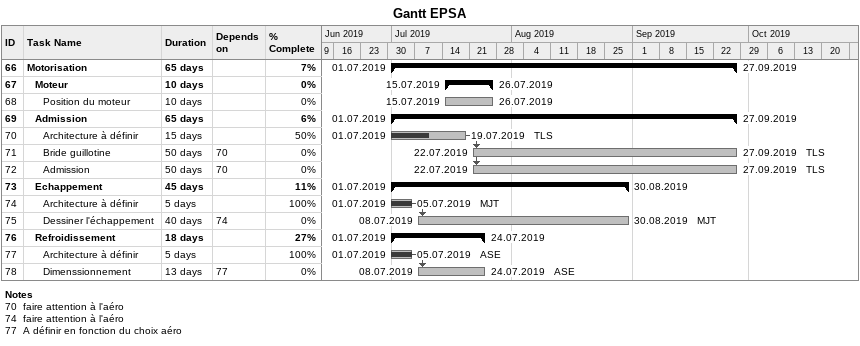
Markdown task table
Gantt EPSA

| ID | Level | Task | Duration | Start | Finish | Predecessors | Resources | % complete |
|---|---|---|---|---|---|---|---|---|
| 66 | 1 | **Motorisation** | 65d | 2019-07-01 | 2019-09-27 |  |  | 7 |
| 67 | 2 | **Moteur** | 10d | 2019-07-15 | 2019-07-26 |  |  | 0 |
| 68 | 3 | Position du moteur | 10d | 2019-07-15 | 2019-07-26 |  |  | 0 |
| 69 | 2 | **Admission** | 65d | 2019-07-01 | 2019-09-27 |  |  | 6 |
| 70 | 3 | Architecture à définir | 15d | 2019-07-01 | 2019-07-19 |  | TLS | 50 |
| 71 | 3 | Bride guillotine | 50d | 2019-07-22 | 2019-09-27 | 70 | TLS | 0 |
| 72 | 3 | Admission | 50d | 2019-07-22 | 2019-09-27 | 70 | TLS | 0 |
| 73 | 2 | **Echappement** | 45d | 2019-07-01 | 2019-08-30 |  |  | 11 |
| 74 | 3 | Architecture à définir | 5d | 2019-07-01 | 2019-07-05 |  | MJT | 100 |
| 75 | 3 | Dessiner l'échappement | 40d | 2019-07-08 | 2019-08-30 | 74 | MJT | 0 |
| 76 | 2 | **Refroidissement** | 18d | 2019-07-01 | 2019-07-24 |  |  | 27 |
| 77 | 3 | Architecture à définir | 5d | 2019-07-01 | 2019-07-05 |  | ASE | 100 |
| 78 | 3 | Dimenssionnement | 13d | 2019-07-08 | 2019-07-24 | 77 | ASE | 0 |

Notes
- 70: faire attention à l'aéro
- 74: faire attention à l'aéro
- 77: A définir en fonction du choix aéro
